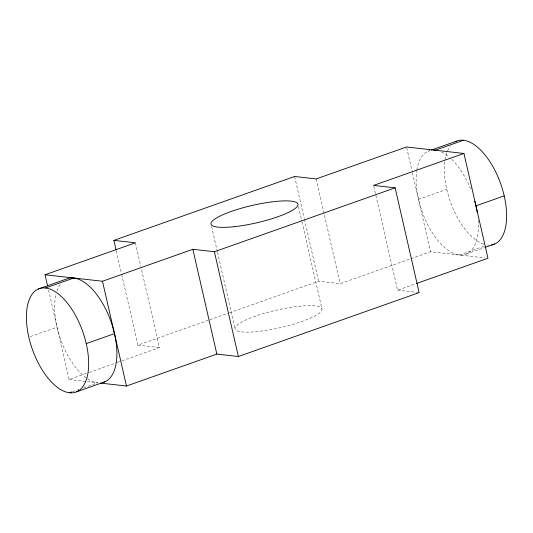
<?xml version="1.0" encoding="UTF-8"?>
<svg xmlns="http://www.w3.org/2000/svg" width="533" height="533" viewBox="0 0 533 533"><rect width="100%" height="100%" fill="white"/><g stroke="black" fill="none" stroke-linecap="round" stroke-linejoin="round"><path stroke-width="0.4" stroke-dasharray="2.67 2" d="M428.219 151.159L429.785 150.606M30.374 336.576L57.044 327.149M418.525 199.362L446.767 189.375M121.631 274.228L137.874 345.157L209.076 319.987M209.855 319.713L228.637 313.071M229.417 312.798L318.614 281.264L340.154 283.696L410.27 258.911M48.55 290.072L69.043 379.536L88.518 372.654M89.297 372.38L116.567 362.74M117.34 362.467L121.238 361.088M122.017 360.814L159.414 347.589L140.952 266.993M411.05 258.638L430.524 251.749L484.677 257.865M72.655 391.655L78.931 389.436M83.634 387.777L97.759 382.781A54.866 26.71 70.5 0 1 86.799 378.23M459.239 254.994L485.909 245.566M466.262 254.048L484.304 247.672M373.773 186.217L397.585 290.185L415.507 283.849M397.585 290.185L418.325 292.53M137.874 345.157L159.414 347.589M69.043 379.536L97.759 382.781M406.712 147.781L412.249 171.959M412.435 172.765L430.524 251.749M316.156 178.921L340.154 283.696M294.616 176.483L304.216 218.397M304.403 219.203L318.614 281.264M298.513 206.604L301.838 221.115M302.024 221.921L321.959 308.967A44.579 8.961 -12.9 0 1 258.372 331.446A44.579 8.961 -12.9 0 1 255.167 316.256A44.579 8.961 -12.9 0 1 321.959 308.967M211.594 226.452L217.317 251.436M217.504 252.242L235.04 328.808M135.415 242.815L140.765 266.187M116.281 250.856L121.444 273.422M86.173 377.784A54.866 26.71 70.5 0 1 56.112 293.969M56.971 291.058A54.866 26.71 70.5 0 1 60.569 283.969M478.154 220.156A54.866 26.71 70.5 0 1 446.134 248.838A54.866 26.71 70.5 0 1 416.666 171.026M416.793 170.187A54.866 26.71 70.5 0 1 429.678 150.646M441.484 152.038A54.866 26.71 70.5 0 1 449.346 157.195M451.744 159.367A54.866 26.71 70.5 0 1 471.025 189.961M489.121 245.113A54.866 26.71 70.5 0 1 487.482 245.013M483.631 244.141A54.866 26.71 70.5 0 1 449.865 200.275A54.866 26.71 70.5 0 1 450.292 146.195"/><path stroke-width="0.8" d="M116.094 250.05L113.875 240.383L294.616 176.483L316.156 178.921L406.526 146.975L463.957 153.464L487.955 258.239L416.28 283.576M47.63 286.048L45.045 274.762L135.415 242.815L113.875 240.383M38.496 288.933L66.738 278.952A54.866 26.71 70.5 0 1 111.197 322.218A54.866 26.71 70.5 0 1 102.569 382.547M431.357 150.053L456.461 141.178M45.518 287.987L73.761 278.006M463.483 140.232L435.241 150.219A54.866 26.71 70.5 0 0 433.602 150.119M45.045 274.762L102.476 281.251L192.846 249.304L214.386 251.736L395.126 187.843L419.125 292.617L238.384 356.517L216.844 354.079L126.474 386.025L100.217 383.06M463.957 153.464L373.586 185.411L395.126 187.843M86.233 343.625L114.475 333.638M475.956 205.851L504.198 195.864M69.517 392.768A54.866 26.71 70.5 0 0 76.386 316.995A54.866 26.71 70.5 0 0 26.65 311.372A54.866 26.71 70.5 0 0 69.517 392.768L71.868 391.935M76.539 391.822L104.781 381.841M485.09 247.392L494.504 244.067M214.386 251.736L238.384 356.517M192.846 249.304L216.844 354.079M102.476 281.251L126.474 386.025M474.803 201.281A54.866 26.71 70.5 0 1 477.215 212.261M455.069 141.871A54.866 26.71 70.5 0 1 500.66 183.705A54.866 26.71 70.5 0 1 491.519 244.927M234.373 226.672A44.579 8.961 -12.9 0 0 297.96 204.192A44.579 8.961 -12.9 0 0 231.169 211.474A44.579 8.961 -12.9 0 0 234.373 226.672"/></g></svg>
